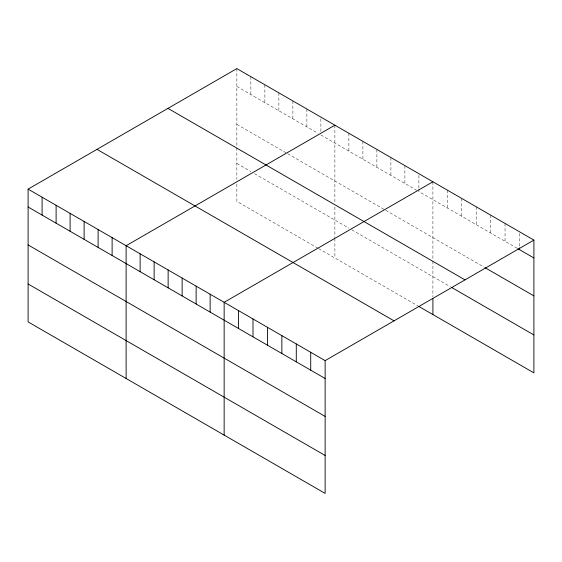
<?xml version="1.0" encoding="UTF-8"?>
<svg xmlns="http://www.w3.org/2000/svg" width="562" height="562" viewBox="0 0 562 562"><rect width="100%" height="100%" fill="white"/><g stroke="black" fill="none" stroke-linecap="round" stroke-linejoin="round"><path stroke-width="0.42" stroke-dasharray="2.81 2.11" d="M236.862 68.599L236.862 146.97M236.862 86.478L317.93 133.285M320.881 134.985L416.695 190.307M517.195 248.327L418.901 191.579L418.901 189.029M236.862 124.399L286.978 153.328M287.716 153.756L384.998 209.921M385.736 210.35L484.542 267.393M236.862 163.458L250.863 171.543M254.551 173.672L348.89 228.137M351.833 229.844L450.373 286.732M317.93 248.186L236.862 201.379L236.862 183.683M318.668 248.608L418.901 306.48M519.471 233.469L519.471 246.24M505.041 223.437L505.041 241.316M490.619 215.106L490.619 232.984M476.19 206.774L476.19 224.652M461.76 198.449L461.76 216.328M447.331 190.118L447.331 207.996M432.909 181.786L432.909 260.15M432.909 261.021L432.909 296.869M418.901 175.407L418.901 188.179M404.9 165.621L404.9 183.493M390.899 157.536L390.899 175.414M376.891 149.45L376.891 167.328M362.89 141.364L362.89 159.243M348.89 133.278L348.89 151.157M334.882 125.193L334.882 202.692M334.882 207.034L334.882 237.747M334.882 238.59L334.882 257.972M320.881 118.814L320.881 132.435M306.88 109.028L306.88 126.907M292.872 100.942L292.872 118.821M278.871 92.856L278.871 110.735M264.871 84.771L264.871 102.649M250.863 76.685L250.863 94.564M236.862 147.834L236.862 179.468"/><path stroke-width="0.84" d="M28.1 189.127L325.138 360.621L325.138 493.401L28.1 321.907L28.1 189.127L236.862 68.599L533.9 240.093L533.9 372.873L418.901 306.48M334.882 125.193L126.12 245.72L126.12 378.5M432.909 181.786L224.147 302.314L224.147 435.093M325.138 360.621L533.9 240.093M517.953 248.769L533.9 257.972M485.301 267.835L533.9 295.893M167.968 108.375L465.006 279.869M451.89 287.611L533.9 334.952M96.994 149.351L394.032 320.846M28.1 207.006L325.138 378.5M28.1 244.927L325.138 416.414M28.1 283.986L325.138 455.48M519.471 247.94L519.471 249.64M432.909 298.555L432.909 314.565M310.709 352.29L310.709 370.168M296.286 343.965L296.286 361.844M281.857 335.633L281.857 353.512M267.428 327.302L267.428 345.18M252.998 318.977L252.998 336.856M238.576 310.645L238.576 328.524M210.146 294.228L210.146 312.107M196.138 286.142L196.138 304.021M182.137 278.064L182.137 295.942M168.129 269.978L168.129 287.856M154.129 261.892L154.129 279.771M140.128 253.806L140.128 271.685M112.119 237.635L112.119 255.513M98.118 229.549L98.118 247.428M84.11 221.47L84.11 239.349M70.109 213.384L70.109 231.263M56.109 205.299L56.109 223.177M42.101 197.213L42.101 215.091"/></g></svg>
